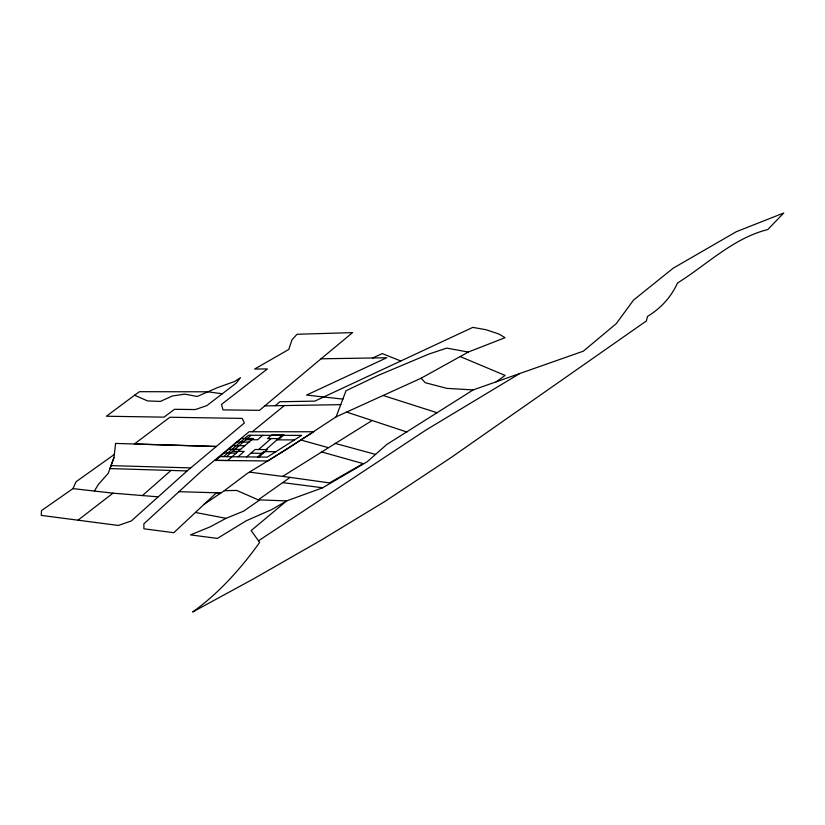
<?xml version="1.0" encoding="UTF-8"?>
<svg xmlns="http://www.w3.org/2000/svg" width="825" height="825" viewBox="0 0 825 825"><rect width="100%" height="100%" fill="white"/><g stroke="black" fill="none" stroke-linecap="round" stroke-linejoin="round"><path stroke-width="1.24" d="M187.1 470.931L109.972 468.59L113.974 457.555L115.582 443.417L216.294 446.49L134.341 443.994L169.898 417.244L242.22 418.409L244.365 422.988L187.1 470.931L131.319 520.946L118.377 525.463L41.25 515.388L41.508 510.582L72.961 488.617L76.127 481.687L114.232 454.523M113.974 457.555L108.281 473.261L98.33 484.502L94.38 491.05M204.188 504.25L224.307 490.689L247.067 473.591L287.1 448.996L336.115 416.842L346.005 390.761L377.757 375.581L429.021 353.997L446.768 348.109L468.27 352.058L505.055 337.683L498.96 334.043L485.925 329.711L472.777 327.391L314.83 401.125L279.892 401.754L275.302 405.714M179.015 491.69L221.007 492.917L216.439 492.783L173.807 532.702L143.901 528.794L143.87 523.834L201.248 471.302L249.15 431.743L313.789 431.774L267.847 460.958L214.696 460.412M257.606 456.998L263.701 451.605L275.818 451.718M265.97 449.594L282.078 435.342M258.895 457.091L267.331 449.615L255.1 449.501L246.613 456.937M142.447 495.567L170.981 470.436M258.617 449.532L271.085 438.57M226.483 456.627L251.078 435.28M238.054 456.761L244.19 451.419L232.609 451.306M262.732 435.301L257.606 439.756L245.974 439.704M223.627 456.586L248.459 435.27L301.62 435.383L267.3 457.112L220.079 456.617M321.049 358.803L259.504 410.314L223.028 409.881L221.461 404.425L267.382 368.93L254.636 369.033L288.791 349.449L291.988 339.828L297.052 334.259L352.564 332.619L321.049 358.803L386.729 357.761L306.57 395.072L343.004 399.135M252.306 431.743L284.357 405.57M78.004 520.183L112.994 493.164L158.194 496.846M134.609 395.196L106.404 416.223L164.01 417.151L174.498 409.303L195.257 409.551L206.724 405.683L236.311 383.048L240.457 377.695L234.62 381.49L217.295 387.688L197.216 396.474L184.841 394.133L172.425 395.959L160.359 401.424L147.489 400.909L134.609 395.196L139.507 391.689L207.879 391.803L222.307 393.762M496.103 381.892L505.127 375.427L460.175 356.555M321.399 451.873L363.124 463.609L329.474 482.893L290.111 477.386L258.266 499.847L286.698 500.888L322.668 487.771L367.259 461.691L386.904 444.397L473.148 389.916L583.347 351.161L616.327 323.575L633.548 300.073L673.231 268.156L736.261 231.743L783.75 212.994L767.766 229.567C733.188 238.167 707.015 264.567 677.5 283.037C671.096 297.124 660.732 308.426 647.522 316.398L646.357 320.966L451.419 457.318L385.502 501.074L321.358 540.024L253.533 578.861L192.668 612.006C219.058 593.062 240.818 568.673 259.679 542.396L251.14 530.588L286.698 500.888L271.807 509.52L246.242 520.771L217.418 538.405L190.493 534.889L210.024 526.917L226.029 518.337L243.54 511.201L259.225 500.27L236.703 490.432L224.307 490.689M258.514 540.788L425.679 430.207L519.42 373.735M282.614 476.417L372.085 420.502M336.115 416.842L421.09 378.242L468.27 352.058M372.735 357.978L382.264 353.574L400.795 360.989M264.794 405.89L340.921 404.652M277.004 439.838L294.473 439.911M237.105 442.045L249.006 442.107M232.898 445.644L244.819 445.727M228.659 449.274L240.591 449.377M224.379 452.935L236.342 453.059M250.872 453.203L263.123 453.338M111.055 465.62L190.699 467.909M473.148 389.916L446.83 388.369L425.267 382.697L421.09 378.242M72.961 488.617L112.994 493.164M249.8 472.178L290.111 477.386M282.697 482.615L322.668 487.771M195.422 512.459L226.029 518.337M334.909 443.324L375.53 454.41M300.981 440.034L328.164 447.593M383.099 395.464L437.209 412.789M346.593 412.077L406.993 432.032M283.831 434.992L279.747 438.601L267.589 438.56L271.683 434.971L283.831 434.992M253.162 438.508L227.741 460.494L215.737 460.329L241.292 438.467L253.162 438.508"/></g></svg>
